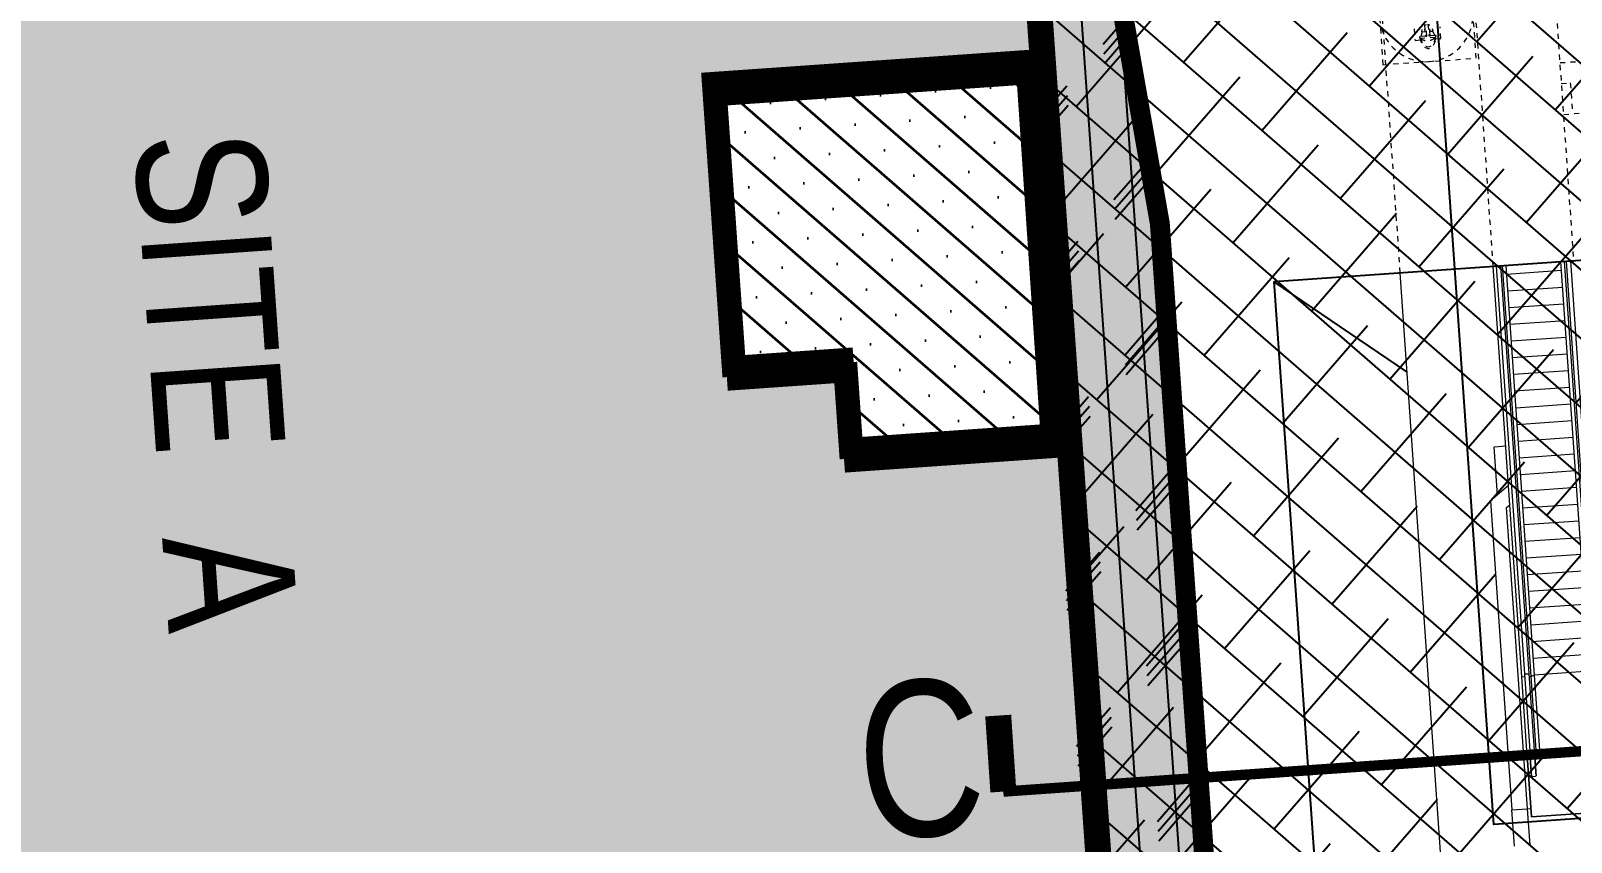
# Model space of a CAD drawing. Header units: millimetres. Extents: x 50357 to 985146, y 723188 to 1803594.
# Drawn here: x 832069.7 to 832099.35, y 820113.38 to 820129 of the extents above; entities that cross this region are included whole.
import ezdxf
from ezdxf.xclip import XClip

# ---------------------------------------------------------------- set-up
doc = ezdxf.new("R2010")
doc.units = ezdxf.units.MM
doc.header["$LTSCALE"] = 3
doc.header["$MEASUREMENT"] = 0
for name, pattern in [('Dash 1_100', [2.25, 1.25, -1]), ('DASHED', [19.049999999999997, 12.7, -6.349999999999999]), ('DASHED2', [0.375, 0.25, -0.125]), ('DIVIDE', [1.25, 0.5, -0.25, 0, -0.25, 0, -0.25]), ('Grid Line', [22.225, 12.7, -3.175, 3.175, -3.175])]:
    doc.linetypes.add(name, pattern=pattern)
for name, color, linetype in [('-Section line', 7, 'Continuous'), ('00_Xref', 7, 'Continuous'), ('_ANCILIARY', 40, 'Continuous'), ('_ANCILIARY HATCH', 252, 'Continuous'), ('_DEV LINE', 96, 'DIVIDE'), ('_SUBLEASE', 241, 'Continuous'), ('LWK-STEPS', 8, 'Continuous'), ('UAJ-00XREF', 7, 'Continuous')]:
    doc.layers.add(name, color=color, linetype=linetype)
for name, color, linetype, lineweight, true_color in [('A-GENM', 7, 'Continuous', 13, 0x6e6e6e), ('A-WALL', 7, 'Continuous', 13, 0x6e6e6e), ('S-BEAM', 7, 'Continuous', 13, 0x6e6e6e)]:
    doc.layers.add(name, color=color, linetype=linetype, lineweight=lineweight, true_color=true_color)
doc.layers.add('Hatch (CARR)', color=8, linetype='Continuous', lineweight=35)
doc.layers.add('Hatch (HOR not under LTC submission)', color=252, linetype='Continuous', lineweight=35)
doc.styles.add('Style-Arial', font='arial.ttf', dxfattribs={"width": 0.8, "height": 5})

# ---------------------------------------------------------------- blocks, each defined once
blk = doc.blocks.new('x-baseplan')
blk.add_lwpolyline([(834550.5504977031, 818213.8099201302), (834557.1707061984, 818119.1057708476), (834549.7388409991, 818118.5862529866), (834547.9798026364, 818143.7498459143), (834547.5807763856, 818143.7219523429), (834547.5406793719, 818144.2955526419), (834539.964348251, 818143.7659435372), (834540.0207351408, 818142.9597400684), (834532.4540713743, 818142.4508974658), (834523.9730675832, 818144.3196118136), (834526.2541944442, 818154.672315307), (834539.4111505304, 818151.6754048063), (834539.645705567, 818148.3218046228), (834547.2222045134, 818148.8514349199), (834547.1832929897, 818149.4080764136), (834547.5823192402, 818149.4359699852), (834542.9962396064, 818215.0412708663), (834543.2206925141, 818215.0569610451), (834550.3260447974, 818213.7942299456), (834550.5504977031, 818213.8099201302)])
blk = doc.blocks.new('MASS CONRETE - MASS CONRETE-3280017-STAIRCASE - GA PLAN')
at = {"layer": 'A-WALL'}
for p, q in [((-57412.03755486012, 256.6118820905685), (-57412.03755497932, -43.38811790943146)), ((-51446.72951996326, 256.6118820905685), (-57412.03755486012, 256.6118820905685)), ((-51178.33673977852, -108.3881179094315), (-51446.72951996326, 256.6118820905685)), ((-57412.03755497932, -43.38811790943146), (-51598.50745916367, -43.38811802864075)), ((-51598.50745916367, -43.38811802864075), (-51550.71148467064, -108.3881180286407)), ((-50412.09694445133, -1658.388118028641), (-50412.09694445133, -1963.388117909431)), ((-50137.06050622463, -1963.388117909431), (-50137.06050610542, -1658.388117909431)), ((-50412.09694445133, -4203.388118028641), (-50412.09694457054, -4508.388117909431)), ((-50137.06050622463, -4508.388118028641), (-50137.06050610542, -4203.388117909431)), ((-51598.50745928288, -6123.388117909431), (-57412.03755497932, -6123.388118028641)), ((-57412.03755497932, -6123.388118028641), (-57412.03755486012, -6423.388118028641)), ((-51550.71148478985, -6058.388118028641), (-51598.50745928288, -6123.388117909431)), ((-51446.72951996326, -6423.388117909431), (-51178.33673989773, -6058.388118028641)), ((-57412.03755486012, -6423.388118028641), (-51446.72951996326, -6423.388117909431))]:
    blk.add_line(p, q, dxfattribs=at)
blk = doc.blocks.new('DGSG')
at = {"layer": 'S-BEAM', "linetype": 'DASHED2', "ltscale": 5}
h = blk.add_hatch(dxfattribs=at)
h.set_pattern_fill('FP_13', color=256, scale=0.9999999999999996, style=0, pattern_type=2)
h.set_pattern_definition([(44.99999999999999, (117245.5486662388, -3.576278686523438e-07), (-251.4471713899363, 251.4471713899363), []), (44.99999999999999, (117245.5486662388, 380.9999996423721), (-251.4471713899363, 251.4471713899363), [])])
h.paths.add_polyline_path([(74781.21307742596, 685.0050827264786), (74781.21307742596, 701.6201341152191), (74727.53896439075, 715.0496742725372), (74692.24292588234, 728.327580332756), (74656.36231148243, 748.5873529911041), (74628.15693569183, 772.4591969251633), (74608.47364020348, 799.723180770874), (74598.81212353706, 827.2271337509155), (74599.49273407459, 857.9341603517532), (74608.72199165821, 884.2075769901276), (74631.14089429379, 913.2900627851486), (74656.36231148243, 934.6364099979401), (74695.37741065025, 956.0753350257874), (74742.4558557272, 972.6226581335068), (74781.21307742596, 981.6036297082901), (74780.36983764172, 998.0381655693054), (74727.53896439075, 986.728510260582), (74679.00111401081, 969.3457162380219), (74637.5704600811, 946.7761468887329), (74604.92934083939, 919.9362643957138), (74582.40318465233, 889.9159319400787), (74570.90669310093, 855.9966298341751), (74571.36515927315, 824.014209151268), (74582.40318512917, 793.3078310489655), (74608.72199201584, 760.1689078807831), (74637.57045984268, 736.4476164579391), (74679.00111401081, 713.8780467510223), (74734.40556204319, 695.0253010988235), (74781.20450079441, 685.0069191455841)], flags=0)
at = {"layer": 'A-GENM'}
for p, q in [((59673.51111161709, -108.3881182670593), (60853.51111137867, -108.3881182670593)), ((59673.51111149788, -1658.388118386269), (59673.51111161709, -108.3881182670593)), ((59673.51111161709, -108.3881182670593), (59673.51111149788, -1658.388118386269)), ((60853.51111137867, -108.3881182670593), (59673.51111161709, -108.3881182670593)), ((60448.51111161709, -178.3881187438965), (60448.51111137867, -238.3881183862686)), ((60853.51111137867, -108.3881182670593), (62376.52381360531, -108.3881183862686)), ((60853.51111161709, -163.3881182670593), (60853.51111137867, -108.3881182670593)), ((62431.54380357265, -163.3881183862686), (60853.51111161709, -163.3881182670593)), ((60853.51111137867, -288.3881182670593), (60853.51111125946, -253.3881186246872)), ((60853.51111125946, -253.3881186246872), (62431.54380393028, -253.3881180286407)), ((60853.5111117363, -351.3881183862686), (60853.51111137867, -288.3881182670593)), ((60853.51111137867, -288.3881182670593), (62376.52381324768, -288.3881186246872)), ((62376.52381360531, -108.3881183862686), (70300.31537771225, -108.3881186246872)), ((62376.52381360531, -108.3881183862686), (62376.52381312847, -163.3881182670593)), ((62376.52381324768, -253.3881182670593), (62376.52381324768, -288.3881186246872)), ((62376.52381324768, -288.3881186246872), (70300.39307105541, -288.3881180286407)), ((62376.52381324768, -288.3881186246872), (62389.92127263546, -351.3881183862686)), ((62427.52568817139, -178.3881182670593), (62427.52568852901, -238.3881182670593)), ((70300.33911728859, -163.3881182670593), (62431.54380357265, -163.3881183862686)), ((62431.54380393028, -253.3881180286407), (70300.37796366215, -253.3881182670593)), ((60853.5111117363, -351.3881183862686), (60853.51111125946, -1415.388118267059)), ((62389.92127263546, -351.3881183862686), (60853.5111117363, -351.3881183862686)), ((60853.51111125946, -1415.388118267059), (60853.5111117363, -351.3881183862686)), ((70300.42026352882, -351.3881187438965), (62389.92127263546, -351.3881183862686)), ((62393.67256200314, -1415.388118267059), (62393.6725615263, -351.3881183862686)), ((62715.83401167393, -1415.388118267059), (62715.83401179314, -351.3881182670593)), ((63037.99546194077, -1415.388118624687), (63037.99546170235, -351.38811814785)), ((63360.1569122076, -1415.388118267059), (63360.15691208839, -351.3881182670593)), ((63682.31836283207, -1415.388118267059), (63682.31836235523, -351.3881187438965)), ((64004.47981286049, -1415.388118743896), (64004.47981262207, -351.3881183862686)), ((64326.6412627697, -1415.388118386269), (64326.6412627697, -351.3881182670593)), ((64648.80271303654, -1415.388118267059), (64648.80271291733, -351.3881180286407)), ((64970.96416318417, -1415.388117909431), (64970.96416318417, -351.3881183862686)), ((65293.12561380863, -1415.388118386269), (65293.12561333179, -351.3881182670593)), ((65615.28706407547, -1415.388118267059), (65615.28706359863, -351.3881180286407)), ((65937.44851374626, -1415.388118267059), (65937.44851386547, -351.3881183862686)), ((66259.6099640131, -1415.388118267059), (66259.60996448994, -351.3881186246872)), ((66581.77141439915, -1415.388118743896), (66581.77141416073, -351.3881183862686)), ((66903.9328649044, -1415.388118386269), (66903.93286442757, -351.3881182670593)), ((67226.09431505203, -1415.388118267059), (67226.0943146944, -351.3881182670593)), ((67548.25576531887, -1415.388117909431), (67548.25576484203, -351.3881183862686)), ((67870.41721510887, -1415.388118267059), (67870.4172154665, -351.3881182670593)), ((68192.5786652565, -1415.388118505478), (68192.5786652565, -351.3881180286407)), ((68514.74011576176, -1415.388118267059), (68514.74011540413, -351.3881183862686)), ((68836.9015660286, -1415.388118386269), (68836.90156567097, -351.3881186246872)), ((69159.06301617622, -1415.388118743896), (69159.0630159378, -351.3881183862686)), ((69481.22446608543, -1415.388118386269), (69481.22446644306, -351.3881182670593)), ((69803.38591635227, -1415.388118267059), (69803.38591623306, -351.3881182670593)), ((70125.54736661911, -1415.388118028641), (70125.5473664999, -351.3881182670593)), ((70300.90670681, -1478.388118386269), (62376.52381360531, -1478.388118267059)), ((62389.92127287388, -1415.388118386269), (70300.8795144558, -1415.388118624687)), ((70300.92181420326, -1513.388118267059), (62431.54268097878, -1513.388118386269)), ((62431.54268145561, -1603.388118743896), (70300.96066021919, -1603.388118624687))]:
    blk.add_line(p, q, dxfattribs=at)
at = {"layer": 'A-GENM', "flags": 128}
for points in [[(60448.51111161709, -178.3881187438965), (60448.52310967445, -177.7882785797119), (60448.55908572674, -177.1893978118896), (60448.61898171902, -176.5924351215363), (60448.70270204544, -175.9983456134796), (60448.81011283398, -175.4080783128738), (60448.94104170799, -174.8225789070129), (60449.09527981281, -174.242783665657), (60449.27258050442, -173.6696199178696), (60449.47265899181, -173.1040043830872), (60449.69519662857, -172.546843290329), (60449.93983638287, -171.9990262985229), (60450.20618772507, -171.4614310264587), (60450.4938236475, -170.934916138649), (60450.80228507519, -170.4203253984451), (60451.13107728958, -169.9184811115265), (60451.47967481613, -169.4301863908768), (60451.84752047062, -168.9562231302261), (60452.23402535915, -168.4973479509354), (60452.63857150078, -168.0542966127396), (60453.06051063538, -167.6277768611908), (60453.49916875362, -167.2184718847275), (60453.95384418964, -166.8270350694656), (60454.4238089323, -166.4540939331055), (60454.90831196308, -166.1002447605133), (60455.40657699108, -165.7660534381866), (60455.91780745983, -165.4520548582077), (60456.44118630886, -165.1587511301041), (60456.9758746624, -164.8866115808487), (60457.52101886272, -164.6360718011856), (60458.07574462891, -164.4075320959091), (60458.63916707039, -164.2013583183289), (60459.21038341522, -164.0178804397583), (60459.7884799242, -163.8573914766312), (60460.37253129482, -163.7201491594315), (60460.96160411835, -163.6063722372055), (60461.55475592613, -163.5162431001663), (60462.15103697777, -163.449905872345), (60462.74949407578, -163.407466173172), (60463.34916949272, -163.3889925479889), (60463.51111137867, -163.3881182670593)], [(60463.51111125946, -253.3881183862686), (60462.91127133369, -253.3761199712753), (60462.3123909235, -253.3401437997818), (60461.71542823315, -253.280247926712), (60461.12133812904, -253.1965276002884), (60460.53107130527, -253.0891168117523), (60459.94557201862, -252.9581878185272), (60459.36577677727, -252.8039501905441), (60458.79261255264, -252.6266496181488), (60458.22699785233, -252.4265706539154), (60457.66983652115, -252.2040328979492), (60457.12201976776, -251.959393620491), (60456.58442366123, -251.6930421590805), (60456.05790925026, -251.40540599823), (60455.54331839085, -251.0969449281693), (60455.04147434235, -250.7681527137756), (60454.55317974091, -250.4195547103882), (60454.07921588421, -250.0517091751099), (60453.62034142017, -249.6652046442032), (60453.17728972435, -249.2606580257416), (60452.75077021122, -248.8387190103531), (60452.34146440029, -248.4000606536865), (60451.95002806187, -247.9453855752945), (60451.57708704472, -247.4754207134247), (60451.22323822975, -246.9909180402756), (60450.8890465498, -246.4926526546478), (60450.57504808903, -245.9814221858978), (60450.28174424171, -245.4580436944962), (60450.0096051693, -244.9233553409576), (60449.75906467438, -244.3782111406326), (60449.5305249691, -243.8234845399857), (60449.32435178757, -243.2600625753403), (60449.14087367058, -242.6888463497162), (60448.98038482666, -242.110750079155), (60448.84314274788, -241.5266983509064), (60448.72936582565, -240.9376255273819), (60448.63923609257, -240.3444740772247), (60448.57289862633, -239.7481926679611), (60448.53045928478, -239.1497355699539), (60448.51198554039, -238.5500599145889), (60448.51111137867, -238.3881183862686)], [(60853.51111161709, -163.3881182670593), (60837.91527092457, -163.3881186246872), (60822.34438109398, -163.3881182670593), (60806.82335042953, -163.3881182670593), (60791.37701117992, -163.3881182670593), (60776.03007233143, -163.3881186246872), (60760.80708694458, -163.3881182670593), (60745.73240888119, -163.3881182670593), (60730.83015275002, -163.3881182670593), (60716.1241607666, -163.3881183862686), (60701.63795781136, -163.3881182670593), (60687.39472007751, -163.3881183862686), (60673.41723322868, -163.3881182670593), (60659.72785747051, -163.3881182670593), (60646.34849452972, -163.3881185054779), (60633.30054688454, -163.3881182670593), (60620.60488915443, -163.3881182670593), (60608.28183209896, -163.3881182670593), (60596.35108923912, -163.3881182670593), (60584.8317476511, -163.3881185054779), (60573.74223589897, -163.3881182670593), (60563.10029447079, -163.3881182670593), (60552.92294847965, -163.3881182670593), (60543.22647953033, -163.3881183862686), (60534.02640008926, -163.3881183862686), (60525.33742690086, -163.3881183862686), (60517.17346310616, -163.3881183862686), (60509.5475666523, -163.3881182670593), (60502.47193932533, -163.3881182670593), (60495.95789885521, -163.3881183862686), (60490.01586771011, -163.3881182670593), (60484.65535140038, -163.3881182670593), (60479.8849260807, -163.3881183862686), (60475.71222233772, -163.3881182670593), (60472.14391636848, -163.38811814785), (60469.18571639061, -163.3881183862686), (60466.84235537052, -163.3881182670593), (60465.11758196354, -163.3881185054779), (60464.01415491104, -163.3881185054779), (60463.53384041786, -163.38811814785), (60463.51111137867, -163.3881182670593)], [(60463.51111137867, -163.3881182670593), (60463.82306969166, -163.3881186246872), (60464.75844633579, -163.3881182670593), (60466.31574296951, -163.3881182670593), (60468.49247086048, -163.3881183862686), (60471.28514635563, -163.3881182670593), (60474.68930113316, -163.3881182670593), (60478.6994907856, -163.3881183862686), (60483.30929875374, -163.3881182670593), (60488.51135027409, -163.3881183862686), (60494.29732370377, -163.3881183862686), (60500.65796267986, -163.3881182670593), (60507.58309161663, -163.3881183862686), (60515.0616312027, -163.3881182670593), (60523.08161795139, -163.3881182670593), (60531.63022184372, -163.3881179094315), (60540.69376575947, -163.3881182670593), (60550.25775122643, -163.3881182670593), (60560.30687689781, -163.3881182670593), (60570.8250670433, -163.3881179094315), (60581.79549467564, -163.3881182670593), (60593.20060944557, -163.3881183862686), (60605.02216506004, -163.3881183862686), (60617.24125015736, -163.3881182670593), (60629.83831715584, -163.3881183862686), (60642.79321241379, -163.3881183862686), (60656.08521103859, -163.3881182670593), (60669.69304955006, -163.3881182670593), (60683.59495723248, -163.3881183862686), (60697.76869511604, -163.3881182670593), (60712.19158709049, -163.3881180286407), (60726.84056019783, -163.3881183862686), (60741.69217956066, -163.3881183862686), (60756.72268557549, -163.3881182670593), (60771.90803158283, -163.3881182670593), (60787.22392559052, -163.3881182670593), (60802.64586520195, -163.3881179094315), (60818.14917778969, -163.3881183862686), (60833.70906257629, -163.3881183862686), (60849.30062568188, -163.3881179094315), (60853.51111161709, -163.3881182670593)], [(60853.51111125946, -253.3881186246872), (60837.91527104378, -253.3881183862686), (60822.34438097477, -253.3881182670593), (60806.82335054874, -253.3881183862686), (60791.37701070309, -253.3881182670593), (60776.03007268906, -253.3881187438965), (60760.80708706379, -253.3881182670593), (60745.73240840435, -253.3881182670593), (60730.83015310764, -253.3881182670593), (60716.12416028976, -253.3881183862686), (60701.63795781136, -253.3881182670593), (60687.39472019672, -253.3881187438965), (60673.41723287106, -253.3881186246872), (60659.72785782814, -253.3881183862686), (60646.3484941721, -253.3881182670593), (60633.30054676533, -253.3881186246872), (60620.60488927364, -253.3881182670593), (60608.28183174133, -253.3881183862686), (60596.35108947754, -253.3881182670593), (60584.83174800873, -253.3881187438965), (60573.7422362566, -253.3881179094315), (60563.10029459, -253.3881180286407), (60552.92294847965, -253.3881185054779), (60543.22647953033, -253.3881182670593), (60534.02639961243, -253.3881183862686), (60525.33742725849, -253.3881183862686), (60517.17346262932, -253.3881183862686), (60509.54756700993, -253.3881182670593), (60502.47193872929, -253.3881182670593), (60495.95789885521, -253.3881183862686), (60490.01586782932, -253.3881182670593), (60484.655351758, -253.3881185054779), (60479.88492584229, -253.3881182670593), (60475.71222221851, -253.3881180286407), (60472.14391636848, -253.3881182670593), (60469.18571674824, -253.3881186246872), (60466.84235584736, -253.3881182670593), (60465.11758244038, -253.3881182670593), (60464.01415526867, -253.3881186246872), (60463.53384041786, -253.3881182670593), (60463.51111125946, -253.3881183862686)], [(60463.51111125946, -253.3881183862686), (60463.82306969166, -253.3881186246872), (60464.75844585896, -253.3881186246872), (60466.31574332714, -253.3881180286407), (60468.49247121811, -253.3881182670593), (60471.28514587879, -253.3881185054779), (60474.68930113316, -253.3881182670593), (60478.69949042797, -253.3881182670593), (60483.30929803848, -253.3881183862686), (60488.5113503933, -253.3881183862686), (60494.29732394218, -253.3881185054779), (60500.65796303749, -253.3881183862686), (60507.58309149742, -253.3881183862686), (60515.0616312027, -253.3881186246872), (60523.0816180706, -253.3881180286407), (60531.63022148609, -253.3881182670593), (60540.69376623631, -253.3881182670593), (60550.25775110722, -253.3881183862686), (60560.30687713623, -253.3881182670593), (60570.82506716251, -253.3881180286407), (60581.79549467564, -253.3881180286407), (60593.20060944557, -253.3881183862686), (60605.02216517925, -253.3881182670593), (60617.24125027657, -253.3881182670593), (60629.838316679, -253.3881182670593), (60642.79321193695, -253.3881182670593), (60656.08521139622, -253.3881183862686), (60669.69304931164, -253.3881182670593), (60683.59495723248, -253.3881183862686), (60697.76869511604, -253.3881179094315), (60712.19158709049, -253.3881180286407), (60726.84056031704, -253.3881182670593), (60741.69217991829, -253.3881183862686), (60756.72268509865, -253.38811814785), (60771.90803194046, -253.3881182670593), (60787.22392547131, -253.3881182670593), (60802.64586520195, -253.3881180286407), (60818.14917826653, -253.3881183862686), (60833.70906257629, -253.3881183862686), (60849.30062603951, -253.3881180286407), (60853.51111125946, -253.3881186246872)]]:
    blk.add_lwpolyline(points, dxfattribs=at)
at = {"layer": 'A-GENM'}
blk.add_open_spline([(62427.52568852901, -238.3881182670593), (62427.52299499512, -241.0061120986938), (62427.80866158009, -244.9275215864182), (62428.6699398756, -249.1164481639862), (62429.51166117191, -251.5277737379074), (62430.49189186096, -253.0434529781342), (62431.19316709042, -253.3881169557571), (62431.54380393028, -253.3881180286407)], degree=3, knots=[0, 0, 0, 0, 0.1666666666666667, 0.25, 0.3333333333333333, 0.4166666666666666, 0.5, 0.5, 0.5, 0.5], dxfattribs=at)
blk.add_open_spline([(62431.54380357265, -163.3881183862686), (62431.19316709042, -163.3881169557571), (62430.49189412594, -163.7327758073807), (62429.51165270805, -165.2484962940216), (62428.66997027397, -167.659663438797), (62428.02386832237, -170.8019495010376), (62427.61863780022, -174.4612468481064), (62427.52434134483, -177.0791213512421), (62427.52568817139, -178.3881182670593)], degree=3, dxfattribs=at)
at = {"layer": 'S-BEAM'}
for p, q in [((70299.538449049, 1691.611881732941), (57180.00964009762, 1691.611881732941)), ((59133.51111137867, 256.6118817329407), (59833.51111149788, 256.6118817329407)), ((59833.51111149788, 256.6118817329407), (59833.51111137867, -43.38811826705933)), ((65901.69329977036, 116.7084691524506), (66833.4881606102, 116.7084683179855)), ((66833.4881606102, 116.7084683179855), (66833.48816037178, -108.3881183862686)), ((59133.51111125946, -43.38811826705933), (59833.51111137867, -43.38811826705933)), ((59833.51111137867, -43.38811826705933), (59833.51111149788, -108.3881182670593))]:
    blk.add_line(p, q, dxfattribs=at)
at = {"layer": 'S-BEAM', "linetype": 'DASHED2', "ltscale": 5}
for p, q in [((78203.6149739027, 1691.611881732941), (70299.538449049, 1691.611881732941)), ((75219.0428608656, 1741.612351775169), (74319.03824424744, 1741.6110227108)), ((74319.03824424744, 1741.6110227108), (74319.05016744137, -58.3889776468277)), ((74969.04370903969, 1091.61185157299), (74744.04383599758, 1091.611520171165)), ((74744.04383599758, 1091.611520171165), (74744.04398584366, 990.2617870569229)), ((74781.21307742596, 981.6036297082901), (74781.21307742596, 998.2186805009842)), ((74781.21307742596, 998.0381655693054), (74781.21307742596, 685.1855977773666)), ((74811.62137460709, 681.5241602659225), (74811.62137424946, 1001.699602842331)), ((74899.16229712963, 944.6281402111053), (74811.62137448788, 976.5701636075974)), ((74899.16229760647, 955.0179800987244), (74899.16229712963, 886.6118816137314)), ((74943.08210229874, 944.1849089860916), (74899.16229760647, 955.0179800987244)), ((74744.0444252491, 692.9618818759918), (74744.04457521439, 591.6115200519562)), ((74781.21307742596, 685.0050827264786), (74781.21307742596, 701.6201341152191)), ((75035.8413027525, 886.6118816137314), (74811.62137448788, 886.6118816137314)), ((74811.62137448788, 886.6118816137314), (74811.62137424946, 861.6118820905685)), ((74811.62137424946, 861.6118820905685), (75035.8413027525, 861.6118820905685)), ((75035.84130311012, 821.6118817329407), (74811.62137424946, 821.6118817329407)), ((74811.62137424946, 821.6118817329407), (74811.62137424946, 796.6118816137314)), ((74811.62137424946, 796.6118816137314), (75035.84130299091, 796.6118817329407)), ((74811.62137424946, 706.6535995006561), (74899.16229760647, 738.5956234931946)), ((74899.16229712963, 886.6118816137314), (74943.0821018219, 886.6118816137314)), ((74899.16229736805, 796.6118816137314), (74899.16229712963, 728.2057831287384)), ((74943.08210206032, 796.6118813753128), (74899.16229736805, 796.6118816137314)), ((74899.16229712963, 728.2057831287384), (74943.08210241795, 739.0388544797897)), ((74744.04457521439, 591.6115200519562), (74969.04470431805, 591.6118516921997)), ((70300.31537771225, -108.3881186246872), (78284.4244863987, -108.3881180286407)), ((74319.05016744137, -58.3889776468277), (76819.04284906387, -58.38528394699097)), ((77279.98541104794, -1658.388118267059), (70300.98439967632, -1658.388118386269)), ((73118.0433754921, -1963.388118267059), (73118.0433754921, -1658.388118386269)), ((73718.04337596893, -1658.388117909431), (73718.04337573051, -1833.388118743896)), ((74112.9559379816, -1963.388118386269), (74112.95593810081, -1658.388118624687)), ((74119.05193793774, -1963.388118267059), (74119.05193805695, -1658.388118386269)), ((73718.04337573051, -1833.388118743896), (73118.0433754921, -1833.388118267059))]:
    blk.add_line(p, q, dxfattribs=at)
at = {"layer": 'S-BEAM', "linetype": 'DASHED2', "ltscale": 5, "flags": 128}
for points in [[(74781.21307742596, 998.2186805009842), (74727.53896439075, 986.728510260582), (74679.00111401081, 969.3457162380219), (74637.5704600811, 946.7761468887329), (74604.92934083939, 919.9362643957138), (74582.40318465233, 889.9159319400787), (74570.90669345856, 857.934160232544), (74570.90669345856, 825.289603471756), (74582.40318512917, 793.3078310489655), (74604.92934024334, 763.2874987125397), (74637.57045984268, 736.4476164579391), (74679.00111401081, 713.8780467510223), (74727.53896439075, 696.4952532052994), (74781.21307742596, 685.0050827264786)], [(74781.21307742596, 701.6201341152191), (74734.40556240082, 712.4665503501892), (74692.24292588234, 728.327580332756), (74656.36231148243, 748.5873529911041), (74628.15693569183, 772.4591969251633), (74608.72199177742, 799.0161858797073), (74598.81212353706, 827.2271337509155), (74598.81212377548, 855.9966297149658), (74608.72199165821, 884.2075769901276), (74628.15693616867, 910.7645664215088), (74656.36231148243, 934.6364099979401), (74692.24292564392, 954.8961826562881), (74734.4055621624, 970.7572129964828), (74781.21307742596, 981.6036297082901)], [(74811.62137424946, 1001.699602842331), (74796.32935094833, 1000.105398654938), (74781.21307742596, 998.0381655693054)], [(74781.21307742596, 685.1855977773666), (74796.3293505907, 683.1183644533157), (74811.62137460709, 681.5241602659225)]]:
    blk.add_lwpolyline(points, dxfattribs=at)
at = {"layer": 'S-BEAM', "linetype": 'DASHED2', "ltscale": 5}
blk.add_arc((75219.04420554638, 841.6123509407043), 899.9999999999998, 90.00008196227003, 270.0030804153128, dxfattribs=at)
blk.add_ellipse((74804.81114315987, 841.6118817329407), major_axis=(-5.659248251309822e-38, 145.9999999999998), ratio=0.5692795234307932, start_param=0.2878812477574799, end_param=2.853711405832309, dxfattribs=at)
at = {"layer": 'A-WALL'}
blk.add_blockref('MASS CONRETE - MASS CONRETE-3280017-STAIRCASE - GA PLAN', (117245.5486662388, -3.576278686523438e-07), dxfattribs=at)
blk = doc.blocks.new('3A35X-MAGP-P-LD-00-0')
at = {"layer": 'LWK-STEPS', "ltscale": 0.5}
blk.add_lwpolyline([(834545522.0873052, 818129041.8577259), (834559882.1701283, 818130050.7050989), (834560797.1112807, 818116962.8330468), (834546444.1377702, 818115954.8289771), (834545522.0873053, 818129041.8577259)], dxfattribs=at)
at = {"layer": 'LWK-STEPS', "ltscale": 0.5, "elevation": -0.1231516474171671}
blk.add_lwpolyline([(834548075.3760345, 818127308.1335659), (834545524.7742816, 818129040.0537571)], dxfattribs=at)
at = {"rotation": 93.99390107362781}
blk.add_blockref('DGSG', (834554526.3422765, 818059200.9046296, -9.233258469692694e-06), dxfattribs=at)

msp = doc.modelspace()

# ---------------------------------------------------------------- hatches: boundary and pattern name
h = msp.add_hatch()
h.set_pattern_fill('ANSI38', color=256, scale=8)
h.set_pattern_definition([(318.9989085452077, (834525.5251607728, 818208.8836703451), (0.656073405696346, 0.7546970825026409), []), (48.99890854520768, (834525.5251607728, 818208.8836703451), (0.5574497288900512, 2.165467570701628), [2.5, -1.5])])
h.paths.add_polyline_path([(832095.8459703368, 820132.3645303787), (832088.9350031553, 820131.8814007714), (832090.6186201812, 820107.7967336029), (832113.2794207144, 820109.3808165112), (832111.5957980644, 820133.4655641246), (832107.4842195438, 820133.1781332537), (832107.4782014741, 820133.1230964048), (832101.8605422489, 820132.6507711734), (832102.0012442898, 820131.7101234666), (832098.7025631303, 820131.5860380244), (832098.5358051574, 820132.4666443884)])
at = {"layer": '_ANCILIARY'}
h = msp.add_hatch(color=256, dxfattribs=at)
h.dxf.hatch_style = 1
edge = h.paths.add_edge_path()
edge.add_line((832091.1052562317, 820101.2558801372), (832088.5938279448, 820137.191370283))
edge.add_line((832088.593827945, 820137.1913702829), (832089.329567532, 820137.2439590078))
edge.add_line((832089.3295675319, 820137.2439590079), (832091.4535869115, 820124.9431958378))
edge.add_line((832091.4535869114, 820124.9431958377), (832093.2036543294, 820099.8989893426))
edge.add_line((832093.2036543295, 820099.8989893426), (832079.9624697241, 820098.9733280918))
edge.add_line((832079.9624697241, 820098.9733280919), (832069.1873002864, 820097.0672537282))
edge.add_line((832069.1873002863, 820097.067253728), (832044.118272867, 820095.314734753))
edge.add_line((832044.1182728672, 820095.314734753), (832041.8617707578, 820127.593023346))
edge.add_line((832041.8617707578, 820127.5930233459), (832043.258267674, 820127.6920092213))
edge.add_line((832043.258267674, 820127.6920092213), (832040.4950372792, 820167.2188271993))
edge.add_line((832040.4950372791, 820167.2188271993), (832042.8390507638, 820170.5311927887))
edge.add_arc((832106.7793856518, 820262.9724907764), 112.3999999966108, 235.3289398517626, 253.5507733503048)
edge.add_line((832074.9515763092, 820155.1729056581), (832074.0291122131, 820150.9841275339))
edge.add_arc((832114.2434224031, 820276.674396375), 131.9667928890801, 237.7659913270358, 252.25804756488958, ccw=False)
edge.add_line((832043.8551787765, 820165.0467582893), (832048.5172120625, 820098.2787039424))
edge.add_line((832048.5172120625, 820098.2787039425), (832091.1052562316, 820101.2558801372))
at = {"layer": '_ANCILIARY HATCH'}
h = msp.add_hatch(dxfattribs=at)
h.set_pattern_fill('CORK', color=0, scale=6, angle=180)
h.set_pattern_definition([(93.99890854520767, (834525.5251607728, 818208.8836703451), (-0.7481740341775198, -0.05230310299146107), []), (228.9989085452076, (834525.8730962385, 818209.2839089136), (1.60095427165151, -1.391741860036731), [1.060660176, -1.060660176]), (228.9989085452076, (834525.8600204627, 818209.4709524222), (1.60095427165151, -1.391741860036731), [1.060660176, -1.060660176]), (228.9989085452076, (834525.846944687, 818209.6579959308), (1.60095427165151, -1.391741860036731), [1.060660176, -1.060660176])])
edge = h.paths.add_edge_path()
edge.add_line((832090.7848697667, 820101.5342266457), (832088.293846487, 820137.1793351958))
edge.add_line((832088.293846487, 820137.1793351958), (832088.3845955041, 820137.1775713307))
edge.add_line((832088.3845955041, 820137.1775713307), (832088.464271132, 820137.1981911568))
edge.add_line((832088.464271132, 820137.1981911568), (832089.4199748622, 820137.2353231501))
edge.add_line((832089.4199748622, 820137.2353231501), (832091.4530080078, 820124.9428336275))
edge.add_line((832091.4530080078, 820124.9428336275), (832093.2030754259, 820099.8986271324))
edge.add_line((832093.2030754259, 820099.8986271324), (832079.9618908204, 820098.9729658817))
edge.add_line((832079.9618908204, 820098.9729658817), (832069.1867213828, 820097.066891518))
edge.add_line((832069.1867213828, 820097.066891518), (832044.1176939635, 820095.3143725428))
edge.add_line((832044.1176939635, 820095.3143725428), (832041.8611918542, 820127.592661136))
edge.add_line((832041.8611918542, 820127.592661136), (832043.2576887705, 820127.6916470112))
edge.add_line((832043.2576887705, 820127.6916470112), (832040.4944583756, 820167.2184649891))
edge.add_line((832040.4944583756, 820167.2184649891), (832042.8384718602, 820170.5308305786))
edge.add_arc((832106.7788067485, 820262.9721285669), 112.3999999972725, 235.3289398518192, 253.5507733503577)
edge.add_line((832074.9509974057, 820155.1725434479), (832074.0531287874, 820151.0931246701))
edge.add_arc((832110.9995032508, 820270.7046074328), 125.187624766539, 237.56451998729858, 252.8347864850056, ccw=False)
edge.add_line((832043.855178744, 820165.0467583103), (832048.6509230755, 820098.5887372029))
edge.add_line((832048.6509230755, 820098.5887372029), (832090.7848697667, 820101.5342266457))
at = {"layer": '_SUBLEASE'}
h = msp.add_hatch(color=256, dxfattribs=at)
h.dxf.hatch_style = 1
edge = h.paths.add_edge_path()
edge.add_line((832081.6565067167, 820138.0001301649), (832080.72930216, 820137.9308690686))
edge.add_line((832080.7293021601, 820137.9308690686), (832072.2071727802, 820139.8011602313))
edge.add_line((832072.2071727802, 820139.8011602312), (832074.6677046111, 820150.9605163606))
edge.add_arc((832109.7977254208, 820268.5507599844), 122.7256442539199, 237.49850917356162, 253.36651335981412, ccw=False)
edge.add_line((832043.854591649, 820165.0467172327), (832046.2498923519, 820130.7831718273))
edge.add_line((832046.2498923518, 820130.7831718274), (832058.0230932431, 820131.6061634988))
edge.add_line((832058.0230932432, 820131.6061634987), (832058.4463996745, 820125.5509416456))
edge.add_line((832058.4463996744, 820125.5509416456), (832046.674760001, 820124.7280491947))
edge.add_line((832046.674760001, 820124.7280491947), (832048.5210238594, 820098.2896744526))
edge.add_line((832048.5210238594, 820098.2896744526), (832091.1019096615, 820101.2449034876))
edge.add_line((832091.1019096615, 820101.2449034876), (832089.7213332459, 820120.9889713775))
edge.add_line((832089.721333246, 820120.9889713775), (832085.545978875, 820120.6969801914))
edge.add_line((832085.545978875, 820120.6969801913), (832085.4253330518, 820122.4227682967))
edge.add_line((832085.4253330518, 820122.4227682968), (832083.2905431411, 820122.2735301115))
edge.add_line((832083.290543141, 820122.2735301115), (832082.9083818048, 820127.7401883879))
edge.add_line((832082.908381805, 820127.7401883879), (832089.2205914555, 820128.1815560486))
edge.add_line((832089.2205914555, 820128.1815560486), (832088.479539893, 820138.5085717053))
edge.add_line((832088.479539893, 820138.5085717052), (832087.4991839676, 820138.4365713247))
edge.add_line((832087.4991839676, 820138.4365713246), (832081.6565067169, 820138.0001301648))
h.dxf.unprotected_set("ltscale", 0)
at = {"layer": 'Hatch (CARR)'}
h = msp.add_hatch(dxfattribs=at)
h.set_pattern_fill('SACNCR', color=130, scale=8, angle=180, style=0)
h.set_pattern_definition([(138.9989085452077, (434958.6211595664, 441039.4023799081), (-0.4920550542722596, -0.5660228118769807), []), (138.9989085452077, (434958.5841756875, 441039.9314188433), (-0.4920550542722596, -0.5660228118769807), [0, -0.75])])
h.paths.add_polyline_path([(832089.2141139824, 820128.1808133016), (832082.9085946095, 820127.7399087539), (832083.2907559454, 820122.2732504774), (832085.4255458564, 820122.4224886632), (832085.5461916795, 820120.6967005577), (832089.7169268082, 820120.9883673158)])
h.dxf.unprotected_set("ltscale", 0)

# ---------------------------------------------------------------- linework, layer by layer
at = {"linetype": 'DASHED', "ltscale": 3, "const_width": 0.5}
msp.add_lwpolyline([(832108.630522421, 820154.8125691277), (832097.0484489365, 820156.6081357774), (832093.0727134005, 820157.414791199), (832087.0644233276, 820158.614294555), (832090.6186201812, 820107.7967336029)], dxfattribs=at)
msp.add_lwpolyline([(832088.561605773, 820137.2229668933), (832090.6186201812, 820107.7967336029), (832113.2794207144, 820109.3808165112), (832110.1330350414, 820154.3908458196), (832108.630522421, 820154.8125691277, -0.002950514557589915), (832097.0484489365, 820156.6081357774), (832087.0644233285, 820158.6142945548)], format="xyb", dxfattribs=at)
at = {"layer": '_DEV LINE', "ltscale": 2, "const_width": 0.3825242621480421, "flags": 128}
msp.add_lwpolyline([(832091.4301654598, 820125.2853391897), (832089.3287301504, 820137.2439001786), (832088.5555158439, 820137.1896141281), (832088.5061447478, 820138.388282197), (832080.6369176753, 820137.7767562617), (832072.1283577115, 820139.6492235321), (832074.6456786494, 820151.0880222162), (832074.0891736684, 820151.257292829), (832074.9520658586, 820155.172872449, -0.07961621365148659), (832042.8614023296, 820170.5160417542), (832040.6336163157, 820167.4139306089), (832043.4102275938, 820127.7427088902), (832041.8346044185, 820127.5910298445), (832042.37893297, 820119.8493970436), (832035.8016789606, 820119.3889729131), (832037.0578779588, 820101.5837061029), (832043.6624018322, 820102.0443221853), (832044.1331659723, 820095.3372461428), (832069.1877898357, 820097.0672205191), (832080.0096365252, 820098.9765579838), (832093.2041701247, 820099.8985805423)], format="xyb", close=True, dxfattribs=at)
at = {"layer": '_DEV LINE', "ltscale": 2, "const_width": 0.4, "elevation": 0.0002463569989508837}
msp.add_lwpolyline([(832089.3325352886, 820121.233301206), (832085.4517500469, 820120.9618938103), (832085.3310552145, 820122.6876784888), (832083.1962695428, 820122.5383796794), (832082.8139529638, 820128.005027101), (832088.8492115225, 820128.4271101854)], close=True, dxfattribs=at)
at = {"layer": '_DEV LINE', "ltscale": 2, "const_width": 0.3825242621480421, "elevation": 0.0001231964928010711, "flags": 128}
msp.add_lwpolyline([(832089.2315839457, 820128.1805625403), (832082.9085946095, 820127.7399087539), (832083.2907559454, 820122.2732504774), (832085.4255458564, 820122.4224886632), (832085.5461916795, 820120.6967005577), (832089.7324660502, 820120.9885446081)], close=True, dxfattribs=at)
at = {"layer": 'Hatch (HOR not under LTC submission)', "linetype": 'Dash 1_100', "elevation": 0.0001231964928010711}
msp.add_lwpolyline([(832091.1044494176, 820101.2558320969), (832088.5798545517, 820137.1912889797), (832089.3295675319, 820137.2439590079), (832091.4540764608, 820124.9431626287), (832093.2041438788, 820099.8989561336), (832079.9629592734, 820098.9732948827), (832069.1877898357, 820097.0672205191), (832044.1187624165, 820095.3147015439), (832041.8622603072, 820127.5929901368), (832043.2587572235, 820127.6919760123), (832040.4955268286, 820167.2187939903), (832042.8395403132, 820170.5311595798, 0.07967570788730541), (832074.9520658585, 820155.172872449), (832074.0892940565, 820151.2572576004, -0.07173819497987156), (832043.8551787441, 820165.0467583103), (832048.5227586626, 820098.2790424594)], format="xyb", close=True, dxfattribs=at)

# ---------------------------------------------------------------- block references
at = {"layer": '00_Xref'}
ref = msp.add_blockref('x-baseplan', (-2451.882280563586, 1995.130757833831), dxfattribs=at)
XClip(ref).set_block_clipping_path([(834202.5721001658, 818417.7772892595), (834906.8000387838, 818467.0082229956), (834956.1800785905, 817760.6473843332), (834251.9521399725, 817711.4164505971)])

# ---------------------------------------------------------------- next in the draw order: block references
at = {"layer": 'UAJ-00XREF', "ltscale": 0.5, "xscale": 0.0009999999999999998, "yscale": 0.0009999999999999998, "zscale": 0.0009999999999999998, "rotation": 359.9752874263863}
msp.add_blockref('3A35X-MAGP-P-LD-00-0', (-2804.685424406012, 2355.157024140935, -0.0001231534318925437), dxfattribs=at)

# ---------------------------------------------------------------- next in the draw order: linework, layer by layer
at = {"layer": '-Section line', "ltscale": 2, "const_width": 0.5, "flags": 128}
msp.add_lwpolyline([(832088.3187235787, 820115.8142123013), (832088.4172374203, 820114.3505088179)], dxfattribs=at)
at = {"layer": '-Section line', "linetype": 'Grid Line', "ltscale": 2, "const_width": 0.2, "flags": 128}
msp.add_lwpolyline([(832088.4172374203, 820114.3505088179), (832114.3077907478, 820116.1603646943)], dxfattribs=at)

# ---------------------------------------------------------------- next in the draw order: texts
at = {"layer": '-Section line', "linetype": 'Continuous', "lineweight": 13, "style": 'Style-Arial'}
for s, insert, char_height, width, attachment_point, rotation in [('SITE  A', (832074.8471623502, 820117.5495949239), 2.5, 11.147234879181, 3, 273.99781702659675), ('C', (832085.5108471975, 820116.4018936038), 3, 2.349669971288268, 1, 3.9989085340259343)]:
    msp.add_mtext(s, dxfattribs=dict(at, insert=insert, char_height=char_height, width=width, attachment_point=attachment_point, rotation=rotation))

doc.saveas('drawing.dxf')
